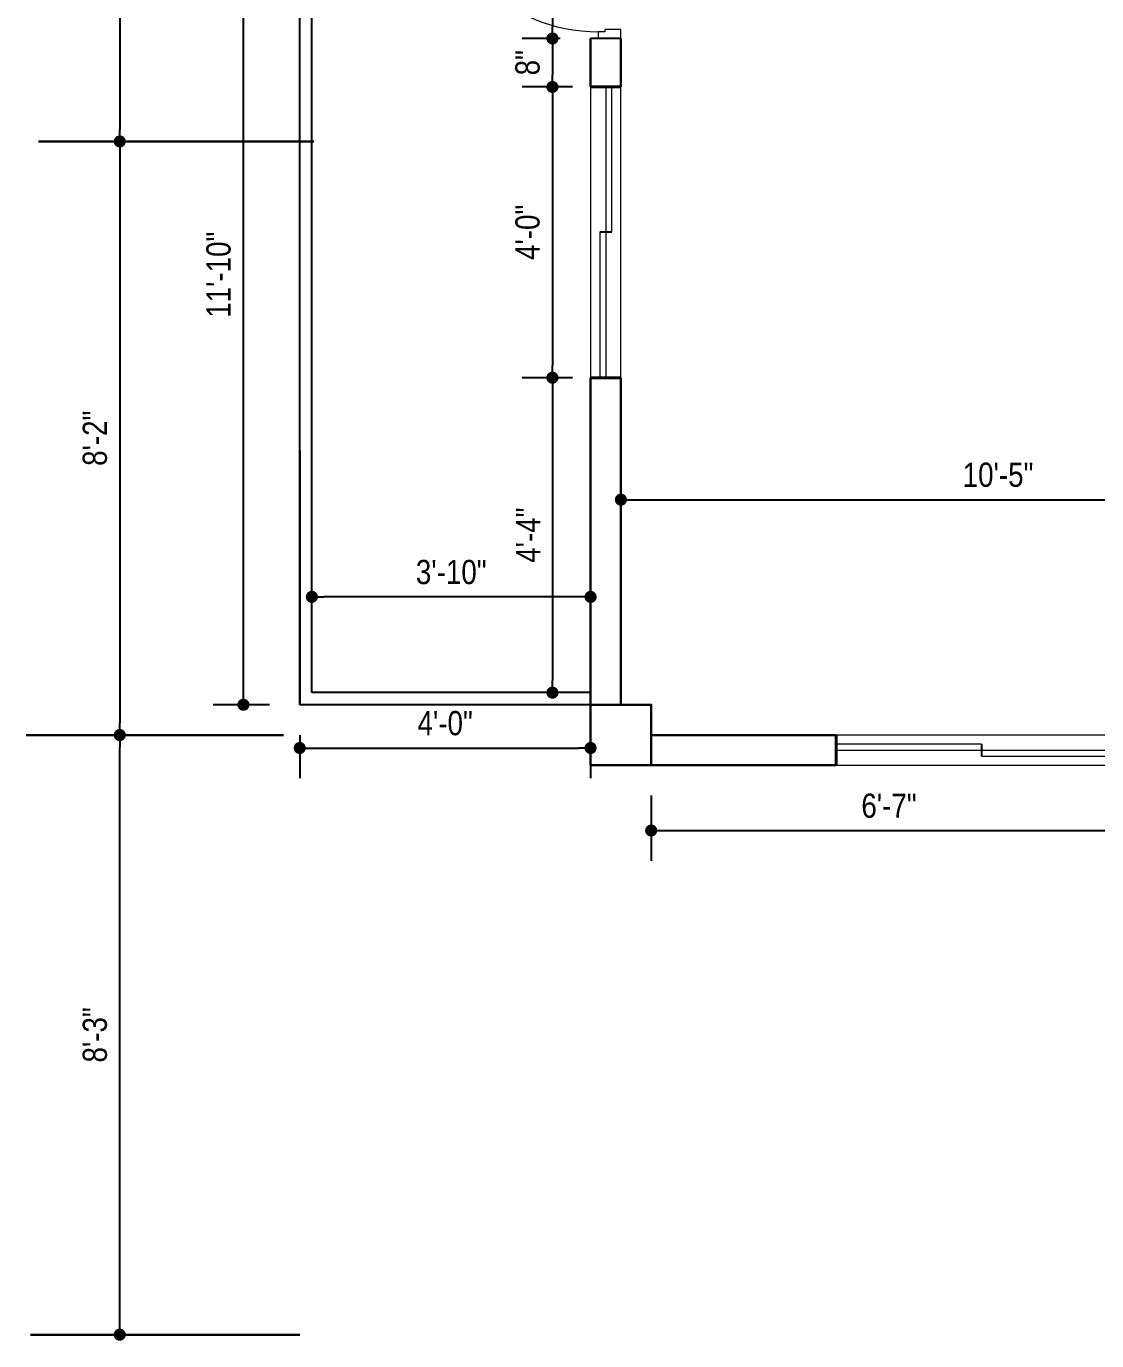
# Model space of a CAD drawing. Extents: x -84928 to 291, y -189958 to 18430.
# Drawn here: x -84927.6 to -84750.9, y -20590.8 to -20373.8 of the extents above; entities that cross this region are included whole.
import ezdxf

# ---------------------------------------------------------------- set-up
doc = ezdxf.new("R2010")
doc.units = 0
doc.header["$LTSCALE"] = 3
doc.header["$MEASUREMENT"] = 0
doc.header["$PDMODE"] = 98
doc.linetypes.add('ACAD_ISO11W100', pattern=[33, 12, -3, 12, -3, 0, -3])
doc.layers.get('0').update_dxf_attribs({"color": 123, "linetype": 'ACAD_ISO11W100', "lineweight": 18})
doc.layers.get('Defpoints').update_dxf_attribs({"linetype": 'CONTINUOUS', "lineweight": 20})
for name, color, linetype, lineweight in [('DOOR', 30, 'CONTINUOUS', 20), ('WALL', 7, 'CONTINUOUS', 40), ('WIN', 140, 'CONTINUOUS', 15)]:
    doc.layers.add(name, color=color, linetype=linetype, lineweight=lineweight)
doc.styles.get("Standard").update_dxf_attribs({"font": 'ARIALN.TTF'})
doc.dimstyles.new('Copy of Dim-6', dxfattribs={"dimtxt": 4, "dimasz": 2, "dimexe": 5, "dimexo": 5, "dimgap": 0.09, "dimtad": 0, "dimdec": 0, "dimzin": 3, "dimdsep": 46, "dimlunit": 4, "dimtxsty": 'Standard', "dimblk": 'DOT', "dimcen": 0.09, "dimaunit": 1, "dimadec": 0, "dimazin": 0, "dimtfac": 0.5, "dimtdec": 0, "dimtix": 1, "dimtmove": 1, "dimatfit": 0, "dimfxl": 1, "dimtvp": 1, "dimtolj": 1, "dimtzin": 0, "dimarcsym": 0})

# ---------------------------------------------------------------- blocks, each defined once
blk = doc.blocks.new('D-40')
for points in [[(0, 0), (0, -2), (-3.5, -2), (-3.5, -1.5), (-5, -1.5), (-5, 0)], [(0, -40), (0, -38), (-3.5, -38), (-3.5, -38.5), (-5, -38.5), (-5, -40)]]:
    blk.add_lwpolyline(points)
blk.add_lwpolyline([(-41.97, -1.5), (-41.97, -3), (-5, -3), (-5, -1.5)], close=True)
blk.add_arc((-5, -1.5), 37, 182.3234, 270)
blk = doc.blocks.new('_Dot')
at = {"color": 0, "linetype": 'ByBlock', "lineweight": -2}
blk.add_line((-0.5, 0), (-1, 0), dxfattribs=at)
at = {"color": 0, "linetype": 'ByBlock', "const_width": 0.5}
blk.add_lwpolyline([(-0.25, 0, 1), (0.25, 0, 1)], format="xyb", close=True, dxfattribs=at)
blk = doc.blocks.new('*D103')
at = {"layer": 'Defpoints', "color": 0, "lineweight": -2, "transparency": 16777216}
for p in [(-84829.44, -20443.82), (-84704.94, -20443.82), (-84704.94, -20451.96)]:
    blk.add_point(p, dxfattribs=at)
at = {"layer": 'WALL', "color": 0, "lineweight": -2, "transparency": 16777216}
for p, q in [((-84829.44, -20448.82), (-84829.44, -20456.96)), ((-84704.94, -20448.82), (-84704.94, -20456.96)), ((-84827.44, -20451.96), (-84706.94, -20451.96))]:
    blk.add_line(p, q, dxfattribs=at)
at = {"layer": 'WALL', "color": 0, "lineweight": -2, "transparency": 16777216, "xscale": 2, "yscale": 2, "zscale": 2, "rotation": 180}
blk.add_blockref('_Dot', (-84829.44, -20451.96), dxfattribs=at)
at = {"layer": 'WALL', "color": 0, "lineweight": -2, "transparency": 16777216, "xscale": 2, "yscale": 2, "zscale": 2}
blk.add_blockref('_Dot', (-84704.94, -20451.96), dxfattribs=at)
at = {"layer": 'WALL', "color": 0, "lineweight": -2, "transparency": 16777216, "insert": (-84767.19, -20447.87), "char_height": 4, "attachment_point": 5}
blk.add_mtext('\\A1;10\'-5"', dxfattribs=at)
blk = doc.blocks.new('nn')
at = {"layer": 'WALL', "color": 4}
for p, q in [((1.87, -1.96), (1.87, -6.96)), ((49.87, -1.96), (49.87, -6.96))]:
    blk.add_line(p, q, dxfattribs=at)
at = {"layer": 'WALL', "color": 4, "lineweight": -2}
blk.add_line((25.87, -3.46), (25.87, -5.46), dxfattribs=at)
at = {"layer": 'WIN', "color": 4}
for p, q in [((49.87, -1.96), (1.87, -1.96)), ((25.87, -3.46), (1.87, -3.46)), ((1.87, -4.46), (49.87, -4.46)), ((25.87, -5.46), (49.87, -5.46)), ((1.87, -6.96), (49.87, -6.96))]:
    blk.add_line(p, q, dxfattribs=at)
blk = doc.blocks.new('*D110')
at = {"layer": 'Defpoints', "color": 0, "lineweight": -2, "transparency": 16777216}
for p in [(-84824.44, -20495.82), (-84745.94, -20495.82), (-84745.94, -20506.59)]:
    blk.add_point(p, dxfattribs=at)
at = {"layer": 'WALL', "color": 0, "lineweight": -2, "transparency": 16777216}
for p, q in [((-84824.44, -20500.82), (-84824.44, -20511.59)), ((-84745.94, -20500.82), (-84745.94, -20511.59)), ((-84822.44, -20506.59), (-84747.94, -20506.59))]:
    blk.add_line(p, q, dxfattribs=at)
at = {"layer": 'WALL', "color": 0, "lineweight": -2, "transparency": 16777216, "xscale": 2, "yscale": 2, "zscale": 2, "rotation": 180}
blk.add_blockref('_Dot', (-84824.44, -20506.59), dxfattribs=at)
at = {"layer": 'WALL', "color": 0, "lineweight": -2, "transparency": 16777216, "xscale": 2, "yscale": 2, "zscale": 2}
blk.add_blockref('_Dot', (-84745.94, -20506.59), dxfattribs=at)
at = {"layer": 'WALL', "color": 0, "lineweight": -2, "transparency": 16777216, "insert": (-84785.19, -20502.51), "char_height": 4, "attachment_point": 5}
blk.add_mtext('\\A1;6\'-7"', dxfattribs=at)
blk = doc.blocks.new('*D137')
at = {"layer": 'Defpoints', "color": 0, "lineweight": -2, "transparency": 16777216}
for p in [(-84880.44, -20468.01), (-84880.44, -20483.82), (-84834.44, -20483.82)]:
    blk.add_point(p, dxfattribs=at)
at = {"layer": 'WALL', "color": 0, "lineweight": -2, "transparency": 16777216}
for p, q in [((-84880.44, -20478.82), (-84880.44, -20463.01)), ((-84834.44, -20478.82), (-84834.44, -20463.01)), ((-84836.44, -20468.01), (-84878.44, -20468.01))]:
    blk.add_line(p, q, dxfattribs=at)
at = {"layer": 'WALL', "color": 0, "lineweight": -2, "transparency": 16777216, "xscale": 2, "yscale": 2, "zscale": 2, "rotation": 180}
blk.add_blockref('_Dot', (-84880.44, -20468.01), dxfattribs=at)
at = {"layer": 'WALL', "color": 0, "lineweight": -2, "transparency": 16777216, "xscale": 2, "yscale": 2, "zscale": 2}
blk.add_blockref('_Dot', (-84834.44, -20468.01), dxfattribs=at)
at = {"layer": 'WALL', "color": 0, "lineweight": -2, "transparency": 16777216, "insert": (-84857.44, -20463.93), "char_height": 4, "attachment_point": 5}
blk.add_mtext('\\A1;3\'-10"', dxfattribs=at)
blk = doc.blocks.new('*D138')
at = {"layer": 'Defpoints', "color": 0, "lineweight": -2, "transparency": 16777216}
for p in [(-84834.44, -20345.82), (-84840.74, -20375.82), (-84834.44, -20375.82)]:
    blk.add_point(p, dxfattribs=at)
at = {"layer": 'WALL', "color": 0, "lineweight": -2, "transparency": 16777216}
for p, q in [((-84839.44, -20345.82), (-84845.74, -20345.82)), ((-84840.74, -20347.82), (-84840.74, -20373.82)), ((-84839.44, -20375.82), (-84845.74, -20375.82))]:
    blk.add_line(p, q, dxfattribs=at)
at = {"layer": 'WALL', "color": 0, "lineweight": -2, "transparency": 16777216, "xscale": 2, "yscale": 2, "zscale": 2}
for p, rotation in [((-84840.74, -20345.82), 90), ((-84840.74, -20375.82), 270)]:
    blk.add_blockref('_Dot', p, dxfattribs=dict(at, rotation=rotation))
at = {"layer": 'WALL', "color": 0, "lineweight": -2, "transparency": 16777216, "insert": (-84844.83, -20360.82), "char_height": 4, "attachment_point": 5, "rotation": 90}
blk.add_mtext('\\A1;2\'-6"', dxfattribs=at)
blk = doc.blocks.new('*D139')
at = {"layer": 'Defpoints', "color": 0, "lineweight": -2, "transparency": 16777216}
for p in [(-84832.95, -20431.82), (-84840.74, -20483.82), (-84832.95, -20483.82)]:
    blk.add_point(p, dxfattribs=at)
at = {"layer": 'WALL', "color": 0, "lineweight": -2, "transparency": 16777216}
for p, q in [((-84837.95, -20431.82), (-84845.74, -20431.82)), ((-84840.74, -20433.82), (-84840.74, -20481.82)), ((-84837.95, -20483.82), (-84845.74, -20483.82))]:
    blk.add_line(p, q, dxfattribs=at)
at = {"layer": 'WALL', "color": 0, "lineweight": -2, "transparency": 16777216, "xscale": 2, "yscale": 2, "zscale": 2}
for p, rotation in [((-84840.74, -20431.82), 90), ((-84840.74, -20483.82), 270)]:
    blk.add_blockref('_Dot', p, dxfattribs=dict(at, rotation=rotation))
at = {"layer": 'WALL', "color": 0, "lineweight": -2, "transparency": 16777216, "insert": (-84844.74, -20457.82), "char_height": 4, "attachment_point": 5, "rotation": 90}
blk.add_mtext('\\A1;4\'-4"', dxfattribs=at)
blk = doc.blocks.new('*D140')
at = {"layer": 'Defpoints', "color": 0, "lineweight": -2, "transparency": 16777216}
for p in [(-84832.45, -20383.82), (-84840.74, -20431.82), (-84832.45, -20431.82)]:
    blk.add_point(p, dxfattribs=at)
at = {"layer": 'WALL', "color": 0, "lineweight": -2, "transparency": 16777216}
for p, q in [((-84837.45, -20383.82), (-84845.74, -20383.82)), ((-84840.74, -20385.82), (-84840.74, -20429.82)), ((-84837.45, -20431.82), (-84845.74, -20431.82))]:
    blk.add_line(p, q, dxfattribs=at)
at = {"layer": 'WALL', "color": 0, "lineweight": -2, "transparency": 16777216, "xscale": 2, "yscale": 2, "zscale": 2}
for p, rotation in [((-84840.74, -20383.82), 90), ((-84840.74, -20431.82), 270)]:
    blk.add_blockref('_Dot', p, dxfattribs=dict(at, rotation=rotation))
at = {"layer": 'WALL', "color": 0, "lineweight": -2, "transparency": 16777216, "insert": (-84844.83, -20407.82), "char_height": 4, "attachment_point": 5, "rotation": 90}
blk.add_mtext('\\A1;4\'-0"', dxfattribs=at)
blk = doc.blocks.new('*D141')
at = {"layer": 'Defpoints', "color": 0, "lineweight": -2, "transparency": 16777216}
for p in [(-84834.44, -20375.82), (-84840.74, -20383.82), (-84834.44, -20383.82)]:
    blk.add_point(p, dxfattribs=at)
at = {"layer": 'WALL', "color": 0, "lineweight": -2, "transparency": 16777216}
for p, q in [((-84839.44, -20375.82), (-84845.74, -20375.82)), ((-84840.74, -20377.82), (-84840.74, -20381.82)), ((-84839.44, -20383.82), (-84845.74, -20383.82))]:
    blk.add_line(p, q, dxfattribs=at)
at = {"layer": 'WALL', "color": 0, "lineweight": -2, "transparency": 16777216, "xscale": 2, "yscale": 2, "zscale": 2}
for p, rotation in [((-84840.74, -20375.82), 90), ((-84840.74, -20383.82), 270)]:
    blk.add_blockref('_Dot', p, dxfattribs=dict(at, rotation=rotation))
at = {"layer": 'WALL', "color": 0, "lineweight": -2, "transparency": 16777216, "insert": (-84844.83, -20379.82), "char_height": 4, "attachment_point": 5, "rotation": 90}
blk.add_mtext('\\A1;8"', dxfattribs=at)
blk = doc.blocks.new('*D142')
at = {"layer": 'Defpoints', "color": 0, "lineweight": -2, "transparency": 16777216}
for p in [(-84882.44, -20485.82), (-84834.44, -20485.82), (-84834.44, -20492.96)]:
    blk.add_point(p, dxfattribs=at)
at = {"layer": 'WALL', "color": 0, "lineweight": -2, "transparency": 16777216}
for p, q in [((-84882.44, -20490.82), (-84882.44, -20497.96)), ((-84834.44, -20490.82), (-84834.44, -20497.96)), ((-84880.44, -20492.96), (-84836.44, -20492.96))]:
    blk.add_line(p, q, dxfattribs=at)
at = {"layer": 'WALL', "color": 0, "lineweight": -2, "transparency": 16777216, "xscale": 2, "yscale": 2, "zscale": 2, "rotation": 180}
blk.add_blockref('_Dot', (-84882.44, -20492.96), dxfattribs=at)
at = {"layer": 'WALL', "color": 0, "lineweight": -2, "transparency": 16777216, "xscale": 2, "yscale": 2, "zscale": 2}
blk.add_blockref('_Dot', (-84834.44, -20492.96), dxfattribs=at)
at = {"layer": 'WALL', "color": 0, "lineweight": -2, "transparency": 16777216, "insert": (-84858.44, -20488.88), "char_height": 4, "attachment_point": 5}
blk.add_mtext('\\A1;4\'-0"', dxfattribs=at)
blk = doc.blocks.new('*D143')
at = {"layer": 'Defpoints', "color": 0, "lineweight": -2, "transparency": 16777216}
for p in [(-84891.74, -20343.82), (-84882.44, -20343.82), (-84882.44, -20485.82)]:
    blk.add_point(p, dxfattribs=at)
at = {"layer": 'WALL', "color": 0, "lineweight": -2, "transparency": 16777216}
for p, q in [((-84887.44, -20343.82), (-84896.74, -20343.82)), ((-84891.74, -20483.82), (-84891.74, -20345.82)), ((-84887.44, -20485.82), (-84896.74, -20485.82))]:
    blk.add_line(p, q, dxfattribs=at)
at = {"layer": 'WALL', "color": 0, "lineweight": -2, "transparency": 16777216, "xscale": 2, "yscale": 2, "zscale": 2}
for p, rotation in [((-84891.74, -20343.82), 90), ((-84891.74, -20485.82), 270)]:
    blk.add_blockref('_Dot', p, dxfattribs=dict(at, rotation=rotation))
at = {"layer": 'WALL', "color": 0, "lineweight": -2, "transparency": 16777216, "insert": (-84895.83, -20414.82), "char_height": 4, "attachment_point": 5, "rotation": 90}
blk.add_mtext('\\A1;11\'-10"', dxfattribs=at)
blk = doc.blocks.new('*D150')
at = {"layer": 'Defpoints', "color": 0, "lineweight": -2, "transparency": 16777216}
for p in [(-84885.13, -20340.82), (-84912.15, -20392.82), (-84882.44, -20392.82)]:
    blk.add_point(p, dxfattribs=at)
at = {"layer": 'WALL', "color": 0, "lineweight": -2, "transparency": 16777216}
for p, q in [((-84890.13, -20340.82), (-84917.15, -20340.82)), ((-84912.15, -20342.82), (-84912.15, -20390.82)), ((-84887.44, -20392.82), (-84917.15, -20392.82))]:
    blk.add_line(p, q, dxfattribs=at)
at = {"layer": 'WALL', "color": 0, "lineweight": -2, "transparency": 16777216, "xscale": 2, "yscale": 2, "zscale": 2}
for p, rotation in [((-84912.15, -20340.82), 90), ((-84912.15, -20392.82), 270)]:
    blk.add_blockref('_Dot', p, dxfattribs=dict(at, rotation=rotation))
at = {"layer": 'WALL', "color": 0, "lineweight": -2, "transparency": 16777216, "insert": (-84916.15, -20366.82), "char_height": 4, "attachment_point": 5, "rotation": 90}
blk.add_mtext('\\A1;4\'-4"', dxfattribs=at)
blk = doc.blocks.new('*D151')
at = {"layer": 'Defpoints', "color": 0, "lineweight": -2, "transparency": 16777216}
for p in [(-84891.74, -20392.82), (-84912.15, -20490.82), (-84885.13, -20490.82)]:
    blk.add_point(p, dxfattribs=at)
at = {"layer": 'WALL', "color": 0, "lineweight": -2, "transparency": 16777216}
for p, q in [((-84896.74, -20392.82), (-84917.15, -20392.82)), ((-84912.15, -20394.82), (-84912.15, -20488.82)), ((-84890.13, -20490.82), (-84917.15, -20490.82))]:
    blk.add_line(p, q, dxfattribs=at)
at = {"layer": 'WALL', "color": 0, "lineweight": -2, "transparency": 16777216, "xscale": 2, "yscale": 2, "zscale": 2}
for p, rotation in [((-84912.15, -20392.82), 90), ((-84912.15, -20490.82), 270)]:
    blk.add_blockref('_Dot', p, dxfattribs=dict(at, rotation=rotation))
at = {"layer": 'WALL', "color": 0, "lineweight": -2, "transparency": 16777216, "insert": (-84916.24, -20441.82), "char_height": 4, "attachment_point": 5, "rotation": 90}
blk.add_mtext('\\A1;8\'-2"', dxfattribs=at)
blk = doc.blocks.new('*D168')
at = {"layer": 'Defpoints', "color": 0, "lineweight": -2, "transparency": 16777216}
for p in [(-84912.15, -20490.82), (-84885.13, -20490.82), (-84882.42, -20589.82)]:
    blk.add_point(p, dxfattribs=at)
at = {"layer": 'WALL', "color": 0, "lineweight": -2, "transparency": 16777216}
for p, q in [((-84890.13, -20490.82), (-84917.15, -20490.82)), ((-84912.15, -20587.82), (-84912.15, -20492.82)), ((-84887.42, -20589.82), (-84917.15, -20589.82))]:
    blk.add_line(p, q, dxfattribs=at)
at = {"layer": 'WALL', "color": 0, "lineweight": -2, "transparency": 16777216, "xscale": 2, "yscale": 2, "zscale": 2}
for p, rotation in [((-84912.15, -20490.82), 90), ((-84912.15, -20589.82), 270)]:
    blk.add_blockref('_Dot', p, dxfattribs=dict(at, rotation=rotation))
at = {"layer": 'WALL', "color": 0, "lineweight": -2, "transparency": 16777216, "insert": (-84916.24, -20540.32), "char_height": 4, "attachment_point": 5, "rotation": 90}
blk.add_mtext('\\A1;8\'-3"', dxfattribs=at)

msp = doc.modelspace()

# ---------------------------------------------------------------- linework, layer by layer
at = {"layer": 'WALL', "lineweight": -2}
for p, q in [((-84882.44, -20485.82), (-84882.44, -20215.32)), ((-84880.44, -20483.82), (-84880.44, -20345.82)), ((-84829.44, -20375.82), (-84834.44, -20375.82)), ((-84829.44, -20431.82), (-84834.44, -20431.82)), ((-84834.44, -20485.82), (-84882.44, -20485.82)), ((-84834.44, -20483.82), (-84880.44, -20483.82)), ((-84793.94, -20490.82), (-84793.94, -20495.82))]:
    msp.add_line(p, q, dxfattribs=at)
at = {"layer": 'WALL', "lineweight": 30}
for p, q in [((-84834.44, -20375.82), (-84834.44, -20383.82)), ((-84829.44, -20375.82), (-84829.44, -20383.82)), ((-84925.57, -20392.82), (-84880.13, -20392.82)), ((-84834.44, -20431.82), (-84834.44, -20493.82)), ((-84829.44, -20431.82), (-84829.44, -20485.82)), ((-84882.44, -20443.82), (-84882.44, -20485.82)), ((-84927.57, -20490.82), (-84885.13, -20490.82)), ((-84824.44, -20490.82), (-84793.94, -20490.82)), ((-84832.44, -20495.82), (-84793.94, -20495.82)), ((-84926.86, -20589.82), (-84882.42, -20589.82))]:
    msp.add_line(p, q, dxfattribs=at)
at = {"layer": 'WALL', "color": 1, "lineweight": 30}
msp.add_lwpolyline([(-84834.44, -20495.82), (-84824.44, -20495.82), (-84824.44, -20485.82), (-84834.44, -20485.82)], close=True, dxfattribs=at)

# ---------------------------------------------------------------- block references
at = {"layer": 'DOOR', "ltscale": 15, "xscale": 0.75, "yscale": 0.75, "zscale": 0.7500000000052589}
msp.add_blockref('D-40', (-84829.44, -20345.82), dxfattribs=at)
at = {"layer": 'WALL', "lineweight": -2, "rotation": 270}
msp.add_blockref('nn', (-84827.48, -20381.95), dxfattribs=at)
at = {"layer": 'WALL', "lineweight": -2}
msp.add_blockref('nn', (-84795.8, -20488.86), dxfattribs=at)

# ---------------------------------------------------------------- dimensions: what is measured, and where the dimension line sits
for base, p1, p2, picture, middle in [((-84912.15, -20392.82), (-84885.13, -20340.82), (-84882.44, -20392.82), '*D150', (-84916.15, -20366.82)), ((-84891.74, -20343.82), (-84882.44, -20485.82), (-84882.44, -20343.82), '*D143', (-84895.83, -20414.82)), ((-84840.74, -20375.82), (-84834.44, -20345.82), (-84834.44, -20375.82), '*D138', (-84844.83, -20360.82)), ((-84840.74, -20383.82), (-84834.44, -20375.82), (-84834.44, -20383.82), '*D141', (-84844.83, -20379.82)), ((-84840.74, -20431.82), (-84832.45, -20383.82), (-84832.45, -20431.82), '*D140', (-84844.83, -20407.82)), ((-84912.15, -20490.82), (-84891.74, -20392.82), (-84885.13, -20490.82), '*D151', (-84916.24, -20441.82)), ((-84840.74, -20483.82), (-84832.95, -20431.82), (-84832.95, -20483.82), '*D139', (-84844.74, -20457.82)), ((-84912.15, -20490.82), (-84882.42, -20589.82), (-84885.13, -20490.82), '*D168', (-84916.24, -20540.32))]:
    dim = msp.add_linear_dim(base=base, p1=p1, p2=p2, angle=90, dimstyle='Copy of Dim-6', dxfattribs=at)
    dim.commit()
    dim.dimension.update_dxf_attribs({"geometry": picture, "text_midpoint": middle})
for base, p1, p2, picture, middle in [((-84704.93666461, -20451.95809702), (-84829.43666461, -20443.81624892), (-84704.93666461, -20443.81624892), '*D103', (-84767.18666461, -20447.87351312)), ((-84880.44, -20468.01), (-84834.44, -20483.82), (-84880.44, -20483.82), '*D137', (-84857.44, -20463.93)), ((-84834.44, -20492.96), (-84882.44, -20485.82), (-84834.44, -20485.82), '*D142', (-84858.44, -20488.88)), ((-84745.93666461, -20506.5901091), (-84824.43666461, -20495.81624892), (-84745.93666461, -20495.81624892), '*D110', (-84785.18666461, -20502.50552519))]:
    dim = msp.add_linear_dim(base=base, p1=p1, p2=p2, dimstyle='Copy of Dim-6', dxfattribs=at)
    dim.commit()
    dim.dimension.update_dxf_attribs({"geometry": picture, "text_midpoint": middle})

doc.saveas('drawing.dxf')
